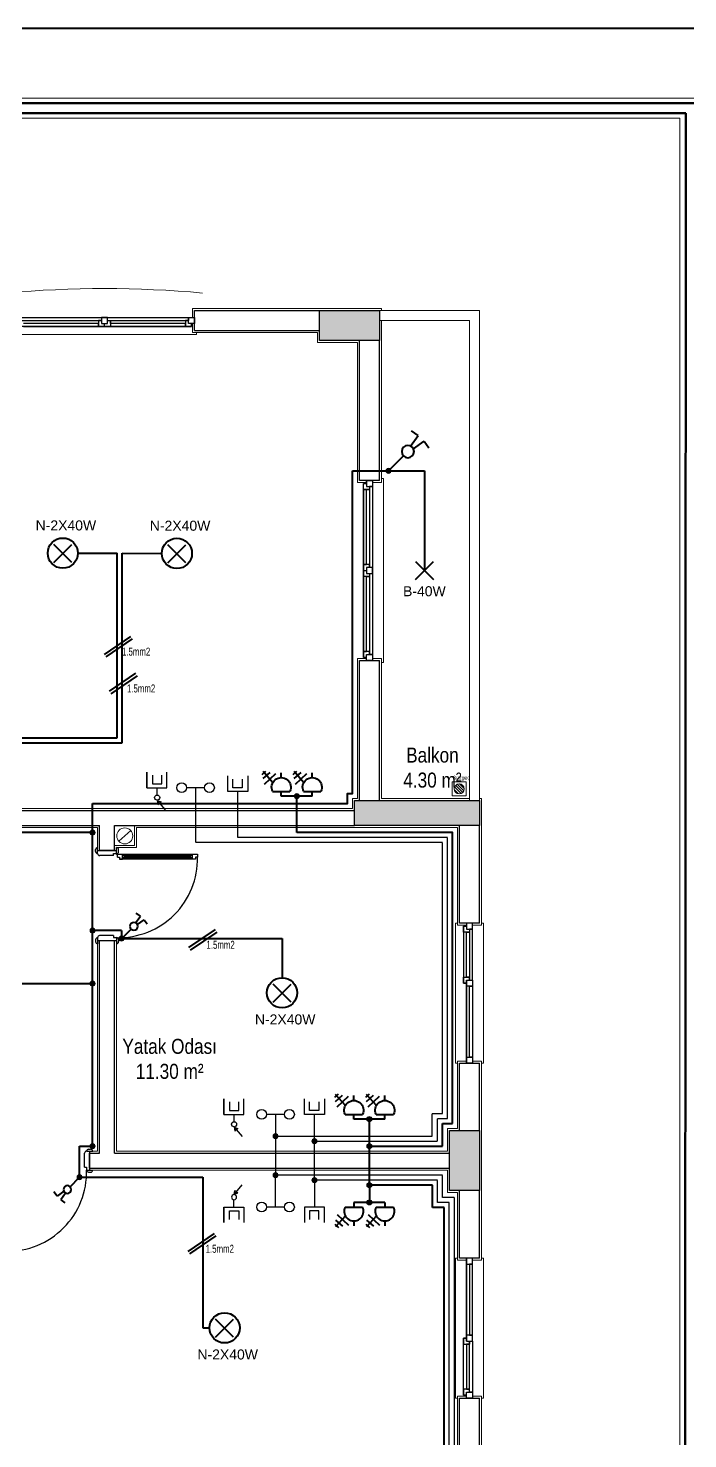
# Model space of a CAD drawing. Header units: metres. Extents: x 134072 to 172200, y 35728 to 38066.
# Drawn here: x 147473 to 148132, y 36656 to 38066 of the extents above; entities that cross this region are included whole.
import ezdxf
from ezdxf.enums import TextEntityAlignment as Align

# ---------------------------------------------------------------- set-up
doc = ezdxf.new("R2010")
doc.units = ezdxf.units.M
doc.linetypes.add('DASHED', pattern=[0.75, 0.5, -0.25])
for name, color, linetype, lineweight in [('baca', 161, 'Continuous', 20), ('Cizgi 20', 175, 'Continuous', 20), ('ELEKTRİK', 102, 'Continuous', 40), ('m_kuvvetliakım', 1, 'Continuous', 40), ('m_zayıfakım', 2, 'DASHED', 30), ('SEMBOL', 140, 'Continuous', 20), ('Suzgec', 81, 'Continuous', 15), ('sıva', 145, 'Continuous', 5), ('Tarama 13', 221, 'Continuous', 13)]:
    doc.layers.add(name, color=color, linetype=linetype, lineweight=lineweight)
for name, color, linetype in [('den', 156, 'Continuous'), ('duvaR', 52, 'Continuous'), ('kapı', 129, 'Continuous'), ('Kolon', 175, 'Continuous'), ('pencere', 28, 'Continuous'), ('yazı', 7, 'Continuous')]:
    doc.layers.add(name, color=color, linetype=linetype)
doc.styles.add('omr', font='ARIALN.TTF', dxfattribs={"height": 20})
doc.styles.add('ROMANTUR', font='arial.ttf', dxfattribs={"width": 0.7})

# ---------------------------------------------------------------- blocks, each defined once
blk = doc.blocks.new('suzgec')
at = {"layer": 'Suzgec', "lineweight": 5}
for points in [[(32229.9, 35183.4), (32229.9, 35169.4)], [(32243.9, 35183.4), (32229.9, 35183.4)], [(32232.3, 35175.5), (32236, 35171.8)], [(32232.6, 35178), (32238.5, 35172.1)], [(32233.4, 35179.9), (32240.4, 35172.9)], [(32235.2, 35180.7), (32241.2, 35174.7)], [(32237.3, 35181.3), (32241.8, 35176.8)], [(32243.9, 35169.4), (32243.9, 35183.4)], [(32229.9, 35169.4), (32243.9, 35169.4)]]:
    blk.add_lwpolyline(points, dxfattribs=at)
blk.add_circle((32236.9, 35176.4), 5, dxfattribs=at)
blk = doc.blocks.new('m-tv')
at = {"layer": 'm_zayıfakım', "color": 30, "linetype": 'Continuous', "ltscale": 100}
for p, q in [((-0.2, 12.7), (-8.3, 22.3)), ((-1, 16.7), (-4.1, 14.2)), ((-0.2, 12.7), (-4.1, 14.2)), ((-0.2, 12.7), (-1, 16.7)), ((10, 0), (-10, 0)), ((-10, 0), (-10, -15.6)), ((0, 0), (0, 7.4)), ((10, 0), (10, -15.6)), ((10, -15.6), (10, 0)), ((-5, -3.7), (-5, -12.4)), ((4.4, -3.7), (-5, -3.7)), ((4.4, -12.4), (4.4, -3.7))]:
    blk.add_line(p, q, dxfattribs=at)
blk.add_circle((-0.2, 9.9), 2.55, dxfattribs=at)
blk = doc.blocks.new('m-komutatör')
at = {"layer": 'm_kuvvetliakım', "color": 6}
for p, q in [((-24.8, 4), (-23.5, 12.1)), ((-12, 2), (-24.8, 4)), ((-12, -1.9), (-24.9, -4.1)), ((-24.9, -4.1), (-23.6, -12.2))]:
    blk.add_line(p, q, dxfattribs=at)
blk.add_circle((-6.2, 0), 6.17, dxfattribs=at)
blk = doc.blocks.new('m-avize')
at = {"layer": 'm_kuvvetliakım', "color": 1}
for p, q in [((9, -9), (-9, 9)), ((-9, -9), (9, 9))]:
    blk.add_line(p, q, dxfattribs=at)
blk.add_circle((0, 0.3), 15.1, dxfattribs=at)
blk = doc.blocks.new('m-priz')
at = {"layer": 'm_kuvvetliakım'}
for p, q in [((0, 13.9), (0, 18.8)), ((16.7, 7.4), (5.3, 18.1)), ((8.5, 8.7), (18.2, 19.9)), ((18.2, 13), (11.2, 19.1)), ((19, 17.1), (15.3, 20.4)), ((8.7, 0), (-8.7, 0))]:
    blk.add_line(p, q, dxfattribs=at)
blk.add_arc((0, 4.2), 9.63, 333.9421, 206.0579, dxfattribs=at)
blk = doc.blocks.new('m-anten')
at = {"layer": 'm_zayıfakım', "color": 30, "linetype": 'Continuous', "ltscale": 100}
for p, q in [((10, 0), (-10, 0)), ((-10, 0), (-10, -15.6)), ((10, -15.6), (10, 0)), ((-5, -3.7), (-5, -12.4)), ((4.4, -3.7), (-5, -3.7)), ((4.4, -12.4), (4.4, -3.7))]:
    blk.add_line(p, q, dxfattribs=at)
blk = doc.blocks.new('m-telefon')
at = {"layer": 'm_zayıfakım', "color": 2, "linetype": 'Continuous', "ltscale": 100}
blk.add_line((-9, 0), (9, 0), dxfattribs=at)
for centre in [(-13.9, 0), (13.9, 0)]:
    blk.add_circle(centre, 4.9, dxfattribs=at)
blk = doc.blocks.new('m-J1')
at = {"layer": 'm_kuvvetliakım'}
for p, q in [((-9, -9), (9, 9)), ((-9, 9), (9, -9))]:
    blk.add_line(p, q, dxfattribs=at)

msp = doc.modelspace()

# ---------------------------------------------------------------- hatches: boundary and pattern name
at = {"layer": 'SEMBOL'}
for points in [[(147831.2, 37622, -1), (147834.8, 37625.6, -1)], [(147741.2, 37296, -1), (147741.2, 37301.1, -1)], [(147539.6, 37262.1, -1), (147534.4, 37262.1, -1)], [(147539.6, 37164.1, -1), (147534.4, 37164.1, -1)], [(147568.6, 37156.1, -1), (147563.4, 37156.1, -1)], [(147539.6, 37111.1, -1), (147534.4, 37111.1, -1)], [(147813.8, 36973.1, -1), (147813.8, 36978.2, -1)], [(147534.4, 36948.6, -1), (147539.6, 36948.6, -1)], [(147720, 36956, -1), (147720, 36961.1, -1)], [(147758.9, 36951, -1), (147758.9, 36956.1, -1)], [(147813.8, 36946, -1), (147813.8, 36951.1, -1)], [(147720, 36922.1, 1), (147720, 36917, 1)], [(147521.4, 36917.6, -1), (147526.6, 36917.6, -1)], [(147758.9, 36917.1, 1), (147758.9, 36912, 1)], [(147813.8, 36912.1, 1), (147813.8, 36907, 1)], [(147813.8, 36895, 1), (147813.8, 36889.9, 1)]]:
    msp.add_hatch(color=1, dxfattribs=at).paths.add_polyline_path(points)
at = {"layer": 'Tarama 13'}
h = msp.add_hatch(dxfattribs=at)
h.set_pattern_fill('ANSI33,_O', color=256, scale=2)
h.set_pattern_definition([(45, (120195.359, 22063.553), (-8.980256, 8.980256), []), (45, (120204.339, 22063.553), (-8.980256, 8.980256), [6.35, -3.175])])
h.paths.add_polyline_path([(145539, 37659.1), (145509, 37659.1), (145509, 37599.1), (145539, 37599.1)])
h.paths.add_polyline_path([(145994, 37659.1), (145964, 37659.1), (145964, 37599.1), (145994, 37599.1)])
h.paths.add_polyline_path([(146339, 37784.1), (146314, 37784.1), (146314, 37609.1), (146339, 37609.1)])
h.paths.add_polyline_path([(146954, 37784.1), (146929, 37784.1), (146929, 37609.1), (146954, 37609.1)])
h.paths.add_polyline_path([(146954, 37329.1), (146924, 37329.1), (146924, 37269.1), (146954, 37269.1)])
h.paths.add_polyline_path([(146954, 37084.1), (146929, 37084.1), (146929, 37009.1), (146954, 37009.1)])
h.paths.add_polyline_path([(146339, 37084.1), (146314, 37084.1), (146314, 37009.1), (146339, 37009.1)])
h.paths.add_polyline_path([(146339, 37294.1), (146109, 37294.1), (146109, 37269.1), (146339, 37269.1)])
h.paths.add_polyline_path([(145994, 37084.1), (145819, 37084.1), (145819, 37059.1), (145994, 37059.1)])
h.paths.add_polyline_path([(145539, 37119.1), (145509, 37119.1), (145509, 37059.1), (145539, 37059.1)])
h.paths.add_polyline_path([(146339, 36859.1), (146314, 36859.1), (146314, 36784.1), (146339, 36784.1)])
h.paths.add_polyline_path([(146339, 36599.1), (146309, 36599.1), (146309, 36539.1), (146339, 36539.1)])
h.paths.add_polyline_path([(146339, 36259.1), (146314, 36259.1), (146314, 36084.1), (146339, 36084.1)])
h.paths.add_polyline_path([(145869, 36214.1), (145809, 36214.1), (145809, 36184.1), (145869, 36184.1)])
h.paths.add_polyline_path([(145539, 36244.1), (145509, 36244.1), (145509, 36184.1), (145539, 36184.1)])
h.paths.add_polyline_path([(145539, 36634.1), (145509, 36634.1), (145509, 36574.1), (145539, 36574.1)])
h.paths.add_polyline_path([(145869, 36599.1), (145809, 36599.1), (145809, 36569.1), (145869, 36569.1)])
h.paths.add_polyline_path([(146954, 36599.1), (146924, 36599.1), (146924, 36539.1), (146954, 36539.1)])
h.paths.add_polyline_path([(146954, 36259.1), (146929, 36259.1), (146929, 36084.1), (146954, 36084.1)])
h.paths.add_polyline_path([(147334, 36114.1), (147274, 36114.1), (147274, 36084.1), (147334, 36084.1)])
h.paths.add_polyline_path([(147304, 36599.1), (147274, 36599.1), (147274, 36539.1), (147304, 36539.1)])
h.paths.add_polyline_path([(147434, 36809.1), (147259, 36809.1), (147259, 36784.1), (147434, 36784.1)])
h.paths.add_polyline_path([(146954, 36859.1), (146929, 36859.1), (146929, 36784.1), (146954, 36784.1)])
h.paths.add_polyline_path([(147824, 36114.1), (147764, 36114.1), (147764, 36084.1), (147824, 36084.1)])
h.paths.add_polyline_path([(147924, 36599.1), (147799, 36599.1), (147799, 36574.1), (147924, 36574.1)])
h.paths.add_polyline_path([(147924, 36964.1), (147894, 36964.1), (147894, 36904.1), (147924, 36904.1)])
h.paths.add_polyline_path([(147924, 37294.1), (147799, 37294.1), (147799, 37269.1), (147924, 37269.1)])
h.paths.add_polyline_path([(147304, 37329.1), (147274, 37329.1), (147274, 37269.1), (147304, 37269.1)])
h.paths.add_polyline_path([(147434, 37084.1), (147259, 37084.1), (147259, 37059.1), (147434, 37059.1)])
h.paths.add_polyline_path([(147824, 37784.1), (147764, 37784.1), (147764, 37754.1), (147824, 37754.1)])
h.paths.add_polyline_path([(147334, 37784.1), (147274, 37784.1), (147274, 37754.1), (147334, 37754.1)])

# ---------------------------------------------------------------- linework, layer by layer
at = {"lineweight": 20}
for p, q in [((137518.3, 37996.4, 127785.9), (153740.3, 37996.4, 127785.9)), ((145352.6, 37976.4, 127785.9), (148124.4, 37976.4, 127785.9)), ((148124.4, 37976.4, 127785.9), (148124.4, 35938.9, 127785.9))]:
    msp.add_line(p, q, dxfattribs=at)
at = {"lineweight": 50}
for p, q in [((137523.3, 37991.4, 127785.9), (153732.7, 37991.4, 127785.9)), ((145347.6, 37981.4, 127785.9), (148130.2, 37981.4, 127785.9)), ((148130.2, 37981.4, 127785.9), (148129.4, 35933.9, 127785.9))]:
    msp.add_line(p, q, dxfattribs=at)
at = {"layer": 'baca'}
msp.add_line((147575.1, 37264.2), (147563.2, 37253.4), dxfattribs=at)
at = {"layer": 'baca', "linetype": 'ByBlock'}
for p, q in [((147579, 37269.1), (147579, 37249.1)), ((147579, 37249.1), (147559, 37249.1))]:
    msp.add_line(p, q, dxfattribs=at)
at = {"layer": 'baca'}
msp.add_circle((147569.2, 37258.8), 8, dxfattribs=at)
at = {"layer": 'Cizgi 20'}
for points in [[(147924, 37294.1), (147924, 37784.1), (147824, 37784.1)], [(147914, 37294.1), (147914, 37774.1), (147824, 37774.1)]]:
    msp.add_lwpolyline(points, dxfattribs=at)
at = {"layer": 'den', "lineweight": 5}
for points in [[(147641, 37762.1), (147641, 37760.1), (147457, 37760.1), (147457, 37762.1)], [(147826, 37432.1), (147828, 37432.1), (147828, 37616.1), (147826, 37616.1)], [(147902, 37171.6), (147900, 37171.6), (147900, 37031.6), (147902, 37031.6)], [(147926, 37171.6), (147928, 37171.6), (147928, 37031.6), (147926, 37031.6)], [(147902, 36696.6), (147900, 36696.6), (147900, 36836.6), (147902, 36836.6)], [(147926, 36696.6), (147928, 36696.6), (147928, 36836.6), (147926, 36836.6)]]:
    msp.add_lwpolyline(points, dxfattribs=at)
msp.add_arc((147549, 36727.3), 1078.7, 84.7877, 95.2123, dxfattribs=at)
at = {"layer": 'duvaR'}
for p, q in [((147639, 37784.1), (147764, 37784.1)), ((147639, 37764.1), (147639, 37784.1)), ((147639, 37764.1), (147764, 37764.1)), ((147804, 37614.1), (147804, 37754.1)), ((147824, 37614.1), (147824, 37754.1)), ((147824, 37614.1), (147804, 37614.1)), ((147804, 37294.1), (147804, 37434.1)), ((147804, 37434.1), (147824, 37434.1)), ((147824, 37294.1), (147824, 37434.1)), ((147404, 37284.1), (147544, 37284.1)), ((147544, 37284.1), (147799, 37284.1)), ((147404, 37269.1), (147544, 37269.1)), ((147544, 37244.1), (147544, 37269.1)), ((147559, 37244.1), (147559, 37269.1)), ((147559, 37269.1), (147799, 37269.1)), ((147904, 37171.6), (147904, 37269.1)), ((147924, 37171.6), (147924, 37269.1)), ((147559, 37244.1), (147544, 37244.1)), ((147924, 37171.6), (147904, 37171.6)), ((147544, 36941.6), (147544, 37154.1)), ((147544, 37154.1), (147559, 37154.1)), ((147559, 36941.6), (147559, 37154.1)), ((147904, 36964.1), (147904, 37031.6)), ((147904, 37031.6), (147924, 37031.6)), ((147924, 36964.1), (147924, 37031.6)), ((147534, 36941.6), (147544, 36941.6)), ((147534, 36926.6), (147534, 36941.6)), ((147559, 36941.6), (147894, 36941.6)), ((147534, 36926.6), (147544, 36926.6)), ((147544, 36926.6), (147894, 36926.6)), ((147904, 36836.6), (147904, 36904.1)), ((147924, 36836.6), (147924, 36904.1)), ((147924, 36836.6), (147904, 36836.6)), ((147904, 36599.1), (147904, 36696.6)), ((147904, 36696.6), (147924, 36696.6)), ((147924, 36599.1), (147924, 36696.6))]:
    msp.add_line(p, q, dxfattribs=at)
at = {"layer": 'ELEKTRİK'}
msp.add_line((135359.3, 38066.3, 127785.9), (172199.8, 38066.3, 127785.9), dxfattribs=at)
at = {"layer": 'kapı'}
for p, q in [((147542, 37241.2), (147542, 37247.2)), ((147561, 37241.1), (147561, 37247.2)), ((147540, 37243.1), (147540, 37245.1)), ((147542, 37244.1), (147561, 37244.1)), ((147558, 37239.1), (147544, 37239.1)), ((147558, 37241.1), (147561, 37241.1)), ((147558, 37239.1), (147558, 37241.1)), ((147562, 37237.6), (147562, 37240.6)), ((147562, 37240.6), (147642, 37240.6)), ((147562, 37237.6), (147564, 37237.6)), ((147563, 37243.1), (147563, 37245.1)), ((147564, 37237.6), (147564, 37235.6)), ((147564, 37235.6), (147567, 37235.6)), ((147640, 37235.6), (147564, 37235.6)), ((147567, 37235.6), (147567, 37240.6)), ((147567, 37239.1), (147637, 37239.1)), ((147567, 37237.1), (147637, 37237.1)), ((147569, 37237.1), (147569, 37239.1)), ((147569, 37238.1), (147635, 37238.1)), ((147635, 37237.1), (147635, 37239.1)), ((147637, 37235.6), (147637, 37240.6)), ((147640, 37235.6), (147637, 37235.6)), ((147642, 37237.6), (147640, 37237.6)), ((147640, 37237.6), (147640, 37235.6)), ((147642, 37240.6), (147642, 37237.6)), ((147540, 37155.1), (147540, 37153.1)), ((147542, 37156.9), (147542, 37150.9)), ((147542, 37154.1), (147561, 37154.1)), ((147558, 37159.1), (147544, 37159.1)), ((147558, 37159.1), (147558, 37157.1)), ((147558, 37157.1), (147561, 37157.1)), ((147561, 37157.1), (147561, 37150.9)), ((147563, 37155.1), (147563, 37153.1)), ((147529, 36927.6), (147529, 36941.6)), ((147531.1, 36943.6), (147537.1, 36943.6)), ((147533, 36945.6), (147535, 36945.6)), ((147534, 36943.6), (147534, 36924.6)), ((147529, 36927.6), (147531, 36927.6)), ((147531, 36927.6), (147531, 36924.6)), ((147531, 36924.6), (147537.1, 36924.6)), ((147533, 36922.6), (147535, 36922.6))]:
    msp.add_line(p, q, dxfattribs=at)
msp.add_circle((147561.5, 37240.6), 0.5, dxfattribs=at)
for centre, radius, start, end in [((147542.2, 37245), 2.16, 94.4053, 179.1726), ((147560.8, 37245), 2.16, 0.8248, 85.5973), ((147542, 37243.2), 2.01, 183.8031, 269.7977), ((147544.2, 37241.2), 2.19, 181.4185, 265.0939), ((147561, 37243.1), 2, 270.1131, 0), ((147563, 37236), 79, 268.5661, 1.1371), ((147542, 37154.9), 2.01, 90.2023, 176.1969), ((147542.2, 37153.1), 2.16, 180.8274, 265.5947), ((147544.2, 37156.9), 2.19, 94.9061, 178.5815), ((147561, 37155.1), 2, 0, 89.8869), ((147560.8, 37153.1), 2.16, 274.4027, 359.1752), ((147531.2, 36941.4), 2.19, 91.4185, 175.0939), ((147533.1, 36943.5), 2.01, 93.8031, 179.7977), ((147535, 36943.4), 2.16, 4.4053, 89.1726), ((147452, 36922.6), 79, 268.8629, 1.4339), ((147533, 36924.6), 2, 180.1131, 270), ((147535, 36924.7), 2.16, 270.8248, 355.5973)]:
    msp.add_arc(centre, radius, start, end, dxfattribs=at)
at = {"layer": 'Kolon'}
for p, q in [((147764, 37754.1), (147764, 37784.1)), ((147764, 37784.1), (147824, 37784.1)), ((147824, 37784.1), (147824, 37754.1)), ((147824, 37754.1), (147764, 37754.1)), ((147799, 37269.1), (147799, 37294.1)), ((147799, 37294.1), (147924, 37294.1)), ((147924, 37294.1), (147924, 37269.1)), ((147924, 37269.1), (147799, 37269.1)), ((147894, 36904.1), (147894, 36964.1)), ((147894, 36964.1), (147924, 36964.1)), ((147924, 36964.1), (147924, 36904.1)), ((147924, 36904.1), (147894, 36904.1))]:
    msp.add_line(p, q, dxfattribs=at)
at = {"layer": 'm_kuvvetliakım', "color": 6}
for p, q in [((147848, 37638.7), (147833, 37623.8)), ((147575.5, 37165.6), (147567.8, 37157.9)), ((147567.1, 37157.1), (147566, 37156.1)), ((147514.5, 36908), (147524, 36917.6))]:
    msp.add_line(p, q, dxfattribs=at)
at = {"layer": 'm_kuvvetliakım', "color": 5}
for p, q in [((147797, 37623.8), (147869, 37623.8)), ((147869, 37623.8), (147869, 37524.1)), ((147522.3, 37541.6), (147561.7, 37541.4)), ((147561.7, 37356.9), (147561.7, 37541.4)), ((147566.7, 37541.4), (147606.2, 37541.2)), ((147566.7, 37351.9), (147566.7, 37541.4)), ((147575, 37458.2), (147548.5, 37440.2)), ((147576.7, 37455.7), (147550.1, 37437.7)), ((147580, 37421.4), (147553.5, 37403.4)), ((147581.7, 37418.9), (147555.1, 37400.9)), ((147394, 37356.9), (147507.2, 37356.9)), ((147399, 37351.9), (147566.7, 37351.9)), ((147507.2, 37356.9), (147561.7, 37356.9)), ((147537, 37264.6), (147537, 37291.1)), ((147566, 37164.1), (147539.6, 37164.1)), ((147566, 37164.1), (147566, 37158.6)), ((147659.5, 37165.1), (147633, 37147.1)), ((147661.2, 37162.6), (147634.7, 37144.6)), ((147537, 37125), (147537, 37161.5)), ((147566, 37157.1), (147566, 37156.1)), ((147568.6, 37156.1), (147726.5, 37156.1)), ((147726.5, 37156.1), (147726.5, 37117)), ((147163.7, 37111.1), (147534.4, 37111.1)), ((147524, 36917.6), (147524, 36948.6)), ((147524, 36917.6), (147647.1, 36917.6)), ((147647.1, 36917.6), (147647.1, 36782)), ((147658.7, 36861.2), (147632.2, 36843.3)), ((147660.4, 36858.8), (147633.9, 36840.8)), ((147647.1, 36782), (147647.1, 36766.9)), ((147647.1, 36766.9), (147653.9, 36766.9))]:
    msp.add_line(p, q, dxfattribs=at)
at = {"layer": 'm_kuvvetliakım'}
for p, q in [((147725.7, 37298.5), (147725.7, 37303.2)), ((147756.7, 37298.5), (147756.7, 37303.2)), ((147756.7, 37298.5), (147725.7, 37298.5)), ((147741.2, 37262.1), (147741.2, 37296)), ((147897, 36971.1), (147897, 37164.6)), ((147798.3, 36975.7), (147798.3, 36980.4)), ((147829.3, 36975.7), (147829.3, 36980.4)), ((147829.3, 36975.7), (147798.3, 36975.7)), ((147813.8, 36943.6), (147813.8, 36975.7)), ((147887, 36971.1), (147897, 36971.1)), ((147887, 36966.1), (147887, 36971.1)), ((147887, 36948.6), (147887, 36966.1)), ((147813.8, 36948.6), (147887, 36948.6)), ((147813.8, 36912.1), (147813.8, 36943.6)), ((147877, 36909.6), (147813.8, 36909.6)), ((147813.8, 36909.6), (147813.8, 36892.4)), ((147877, 36887.1), (147877, 36909.6)), ((147829.3, 36892.4), (147798.3, 36892.4)), ((147798.3, 36892.4), (147798.3, 36887.7)), ((147829.3, 36892.4), (147829.3, 36887.7)), ((147888.5, 36887.1), (147877, 36887.1)), ((147888.5, 36614.6), (147888.5, 36887.1))]:
    msp.add_line(p, q, dxfattribs=at)
at = {"layer": 'm_kuvvetliakım', "color": 5}
for points in [[(147537, 37291.1), (147792, 37291.1), (147792, 37301.1), (147797, 37301.1), (147797, 37623.8)], [(147537, 37166.6), (147537, 37262.1), (147394, 37262.1)], [(147524, 36948.6), (147537, 36948.6), (147537, 37125)]]:
    msp.add_lwpolyline(points, dxfattribs=at)
at = {"layer": 'm_kuvvetliakım'}
msp.add_lwpolyline([(147897, 37164.6), (147897, 37262.1), (147799, 37262.1), (147741.2, 37262.1)], dxfattribs=at)
at = {"layer": 'm_zayıfakım'}
for p, q in [((147640, 37307), (147640, 37252.1)), ((147887, 36981.1), (147887, 37154.6)), ((147720, 36980.4), (147720, 36943.6)), ((147876.8, 36958.6), (147876.8, 36981.1)), ((147876.8, 36981.1), (147887, 36981.1)), ((147720, 36958.6), (147876.8, 36958.6)), ((147720, 36943.6), (147720, 36922.1)), ((147887, 36919.6), (147720, 36919.6)), ((147720, 36887.7), (147720, 36919.6)), ((147887, 36897.1), (147887, 36919.6)), ((147898.5, 36897.1), (147887, 36897.1))]:
    msp.add_line(p, q, dxfattribs=at)
at = {"layer": 'm_zayıfakım', "color": 30}
for p, q in [((147682.3, 37257.1), (147682.3, 37303.2)), ((147892, 36976.1), (147892, 37159.6)), ((147758.9, 36943.6), (147758.9, 36980.4)), ((147882, 36953.6), (147882, 36976.1)), ((147882, 36976.1), (147892, 36976.1)), ((147758.9, 36953.6), (147882, 36953.6)), ((147758.9, 36917.1), (147758.9, 36943.6)), ((147758.9, 36914.6), (147758.9, 36887.7))]:
    msp.add_line(p, q, dxfattribs=at)
at = {"layer": 'm_zayıfakım'}
for points in [[(147887, 37154.6), (147887, 37252.1), (147799, 37252.1), (147640, 37252.1)], [(147898.5, 36897.1), (147898.5, 36604.6), (147439.5, 36604.6), (147439.5, 36921), (147454, 36921)]]:
    msp.add_lwpolyline(points, dxfattribs=at)
at = {"layer": 'm_zayıfakım', "color": 30}
for points in [[(147892, 37159.6), (147892, 37257.1), (147799, 37257.1), (147682.3, 37257.1)], [(147459, 36916), (147444.5, 36916), (147444.5, 36609.6), (147893.5, 36609.6), (147893.5, 36892.1), (147882, 36892.1), (147882, 36914.6), (147758.9, 36914.6)]]:
    msp.add_lwpolyline(points, dxfattribs=at)
at = {"layer": 'pencere'}
for points in [[(147459, 37777.1), (147639, 37777.1), (147639, 37771.1), (147636, 37771.1), (147636, 37768.1), (147462, 37768.1)], [(147465, 37774.1), (147546, 37774.1), (147546, 37771.1), (147552, 37771.1), (147552, 37777.1), (147546, 37777.1), (147546, 37774.1), (147543, 37774.1), (147543, 37768.1), (147543, 37771.1), (147468, 37771.1)], [(147468, 37768.1), (147636, 37768.1), (147636, 37771.1), (147633, 37771.1), (147633, 37777.1), (147633, 37774.1), (147630, 37774.1), (147630, 37768.1), (147630, 37771.1), (147555, 37771.1), (147555, 37768.1), (147549, 37768.1), (147549, 37771.1), (147552, 37771.1), (147552, 37774.1), (147555, 37774.1), (147555, 37771.1), (147555, 37774.1), (147633, 37774.1)], [(147811, 37614.1), (147817, 37614.1), (147817, 37434.1), (147811, 37434.1), (147811, 37437.1), (147808, 37437.1), (147808, 37611.1), (147811, 37611.1), (147811, 37614.1), (147811, 37608.1), (147817, 37608.1), (147814, 37608.1), (147814, 37527.1), (147811, 37527.1), (147811, 37521.1), (147817, 37521.1), (147817, 37527.1), (147814, 37527.1), (147814, 37530.1), (147808, 37530.1), (147811, 37530.1), (147811, 37605.1), (147808, 37605.1), (147814, 37605.1), (147808, 37605.1), (147808, 37437.1), (147811, 37437.1), (147811, 37440.1), (147817, 37440.1), (147814, 37440.1), (147814, 37443.1), (147808, 37443.1), (147811, 37443.1), (147811, 37518.1), (147808, 37518.1), (147808, 37524.1), (147811, 37524.1), (147811, 37521.1), (147814, 37521.1), (147814, 37518.1), (147811, 37518.1), (147814, 37518.1), (147814, 37440.1)], [(147911, 37114.6), (147917, 37114.6), (147917, 37031.6), (147911, 37031.6), (147911, 37037.6), (147917, 37037.6), (147914, 37037.6), (147914, 37108.6), (147917, 37108.6), (147911, 37108.6), (147911, 37114.6), (147911, 37031.6), (147911, 37111.6), (147908, 37111.6), (147908, 37117.6), (147914, 37117.6), (147914, 37114.6), (147917, 37114.6), (147917, 37171.6), (147911, 37171.6), (147911, 37165.6), (147917, 37165.6), (147914, 37165.6), (147914, 37114.6), (147914, 37117.6), (147911, 37117.6), (147911, 37162.6), (147914, 37162.6), (147908, 37162.6), (147908, 37168.6), (147911, 37168.6), (147908, 37168.6), (147908, 37111.6), (147911, 37111.6)], [(147911, 36753.6), (147917, 36753.6), (147917, 36836.6), (147911, 36836.6), (147911, 36830.6), (147917, 36830.6), (147914, 36830.6), (147914, 36759.6), (147917, 36759.6), (147911, 36759.6), (147911, 36753.6), (147911, 36836.6), (147911, 36756.6), (147908, 36756.6), (147908, 36750.6), (147914, 36750.6), (147914, 36753.6), (147917, 36753.6), (147917, 36696.6), (147911, 36696.6), (147911, 36702.6), (147917, 36702.6), (147914, 36702.6), (147914, 36753.6), (147914, 36750.6), (147911, 36750.6), (147911, 36705.6), (147914, 36705.6), (147908, 36705.6), (147908, 36699.6), (147911, 36699.6), (147908, 36699.6), (147908, 36756.6), (147911, 36756.6)]]:
    msp.add_lwpolyline(points, dxfattribs=at)
at = {"layer": 'SEMBOL', "color": 1}
for centre in [(147833, 37623.8), (147741.2, 37298.5), (147537, 37262.1), (147537, 37164.1), (147566, 37156.1), (147537, 37111.1), (147813.8, 36975.7), (147537, 36948.6), (147720, 36958.6), (147758.9, 36953.6), (147813.8, 36948.6), (147720, 36919.6), (147524, 36917.6), (147758.9, 36914.6), (147813.8, 36909.6), (147813.8, 36892.4)]:
    msp.add_circle(centre, 2.55, dxfattribs=at)
at = {"layer": 'sıva'}
for p, q in [((147561, 37156.1), (147561, 37156.1)), ((147561, 37156.1), (147561, 36943.6)), ((147902, 36966.1), (147902, 37033.6)), ((147902, 37033.6), (147911, 37033.6)), ((147892, 36943.6), (147892, 36966.1)), ((147892, 36966.1), (147902, 36966.1)), ((147561, 36943.6), (147892, 36943.6)), ((147544, 36924.6), (147532, 36924.6)), ((147892, 36924.6), (147544, 36924.6)), ((147892, 36902.1), (147892, 36924.6)), ((147902, 36902.1), (147892, 36902.1)), ((147902, 36834.6), (147902, 36902.1)), ((147911, 36834.6), (147902, 36834.6))]:
    msp.add_line(p, q, dxfattribs=at)
for points in [[(147637, 37777.1), (147637, 37786.1), (147764, 37786.1), (147826, 37786.1), (147826, 37784.1)], [(147811, 37612.1), (147802, 37612.1), (147802, 37752.1), (147762, 37752.1), (147762, 37762.1), (147637, 37762.1), (147637, 37771.1)], [(147826, 37774.1), (147826, 37754.1), (147826, 37612.1), (147817, 37612.1)], [(147401, 37286.1), (147544, 37286.1), (147797, 37286.1), (147797, 37296.1), (147802, 37296.1), (147802, 37436.1), (147811, 37436.1)], [(147817, 37436.1), (147826, 37436.1), (147826, 37296.1), (147914, 37296.1)], [(147924, 37296.1), (147926, 37296.1), (147926, 37269.1), (147926, 37169.6), (147917, 37169.6)], [(147542, 37242.1), (147542, 37267.1), (147401.1, 37267.1)], [(147581, 37267.1), (147581, 37247.1), (147561, 37247.1)], [(147911, 37169.6), (147902, 37169.6), (147902, 37267.1), (147799, 37267.1), (147581, 37267.1)], [(147561, 37247.1), (147561, 37242.1)], [(147532, 36943.6), (147542, 36943.6), (147542, 37156.1)], [(147917, 37033.6), (147926, 37033.6), (147926, 36964.1), (147926, 36904.1), (147926, 36834.6), (147917, 36834.6)], [(147911, 36698.6), (147902, 36698.6), (147902, 36601.1), (147436, 36601.1), (147436, 36924.6), (147446, 36924.6)], [(147924, 36572.1), (147926, 36572.1), (147926, 36698.6), (147917, 36698.6)]]:
    msp.add_lwpolyline(points, dxfattribs=at)

# ---------------------------------------------------------------- block references
at = {"layer": 'm_kuvvetliakım', "xscale": -1, "rotation": 45}
msp.add_blockref('m-komutatör', (147848, 37638.7), dxfattribs=at)
at = {"layer": 'm_kuvvetliakım'}
for name, p in [('m-avize', (147507.2, 37541.2)), ('m-avize', (147621.3, 37540.9)), ('m-J1', (147869, 37524.1)), ('m-avize', (147726.5, 37101.6)), ('m-avize', (147669, 36766.6))]:
    msp.add_blockref(name, p, dxfattribs=at)
at = {"layer": 'm_kuvvetliakım', "xscale": -1}
for p in [(147725.7, 37303.2), (147756.7, 37303.2), (147798.3, 36980.4), (147829.3, 36980.4)]:
    msp.add_blockref('m-priz', p, dxfattribs=at)
at = {"layer": 'm_kuvvetliakım', "yscale": 0.6379656958762534, "zscale": 0.6379656958762534}
for p, xscale, rotation in [((147575.5, 37165.6), -0.6379656958762535, 44.99999999999984), ((147514.5, 36908), -0.6379656958762534, 225)]:
    msp.add_blockref('m-komutatör', p, dxfattribs=dict(at, xscale=xscale, rotation=rotation))
at = {"layer": 'm_kuvvetliakım', "rotation": 180}
for p in [(147798.3, 36887.7), (147829.3, 36887.7)]:
    msp.add_blockref('m-priz', p, dxfattribs=at)
at = {"layer": 'm_zayıfakım', "color": 30, "rotation": 180}
for name, p in [('m-tv', (147601.4, 37307)), ('m-telefon', (147640, 37307)), ('m-tv', (147678.3, 36980.4)), ('m-telefon', (147720, 36980.4)), ('m-telefon', (147720, 36887.7))]:
    msp.add_blockref(name, p, dxfattribs=at)
at = {"layer": 'm_zayıfakım', "color": 30, "xscale": -1, "rotation": 180}
for p in [(147682.3, 37303.2), (147758.9, 36980.4)]:
    msp.add_blockref('m-anten', p, dxfattribs=at)
at = {"layer": 'm_zayıfakım', "color": 30, "xscale": -1}
msp.add_blockref('m-tv', (147678.3, 36887.7), dxfattribs=at)
at = {"layer": 'm_zayıfakım', "color": 30}
msp.add_blockref('m-anten', (147758.9, 36887.7), dxfattribs=at)
at = {"layer": 'Suzgec'}
msp.add_blockref('suzgec', (115666.8, 2129.4), dxfattribs=at)

# ---------------------------------------------------------------- texts
at = {"layer": 'm_kuvvetliakım', "color": 4, "style": 'ROMANTUR'}
msp.add_text('B-40W', height=10, dxfattribs=at).set_placement((147847.5, 37498.4))
at = {"layer": 'm_kuvvetliakım', "color": 5, "style": 'ROMANTUR', "width": 0.7}
for p in [(147566.4, 37439), (147571.4, 37402.2), (147650.9, 37145.9), (147650.1, 36842)]:
    msp.add_text('1.5mm2', height=8, dxfattribs=at).set_placement(p)
at = {"layer": 'm_kuvvetliakım', "color": 4, "style": 'ROMANTUR', "flags": 8}
for p in [(147510.3, 37564.2), (147624.5, 37563.9), (147729.6, 37070.3), (147672.1, 36735.3)]:
    msp.add_attdef('N-2X40W', text='N-2x40W', height=10, dxfattribs=at).set_placement(p, align=Align.CENTER)
at = {"layer": 'Suzgec', "lineweight": 5, "style": 'omr'}
msp.add_text('Süzgeç', height=3.75, dxfattribs=at).set_placement((147897.3, 37315.1))
at = {"layer": 'yazı', "lineweight": 20, "char_height": 15, "width": 139.191, "attachment_point": 2, "style": 'omr'}
for s, insert in [('Balkon\\P4.30 m²', (147876.9, 37347.1)), ('Yatak Odası\\P11.30 m²', (147614.1, 37055.9))]:
    msp.add_mtext(s, dxfattribs=dict(at, insert=insert))

doc.saveas('drawing.dxf')
